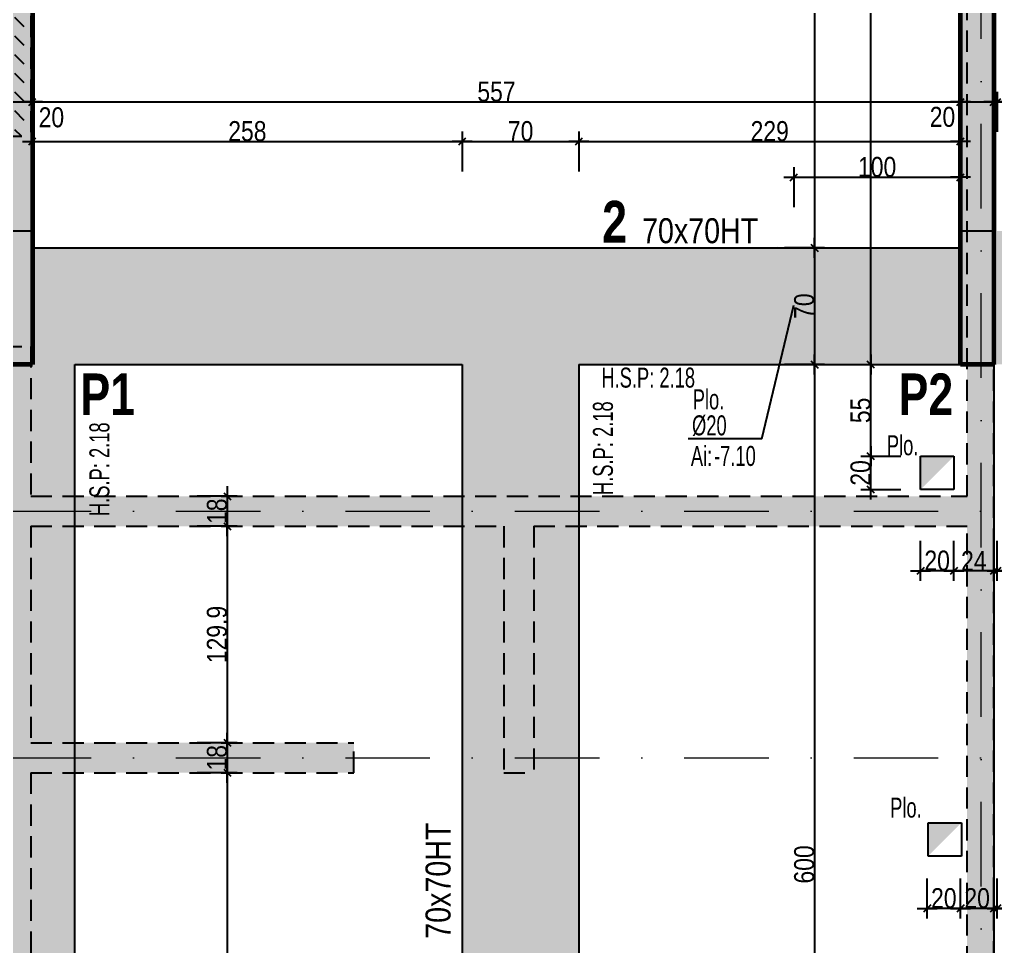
# Model space of a CAD drawing. Header units: millimetres. Extents: x 16050 to 21990, y -27198 to -22998.
# Drawn here: x 17120 to 17706, y -24676 to -24119 of the extents above; entities that cross this region are included whole.
import ezdxf
from ezdxf.enums import TextEntityAlignment as Align

# ---------------------------------------------------------------- set-up
doc = ezdxf.new("R2010")
doc.units = ezdxf.units.MM
doc.linetypes.add('CACHEX2', pattern=[19.05, 12.7, -6.35])
doc.linetypes.add('TIRETPTX2', pattern=[50.8, 25.4, -12.7, 0, -12.7])
for name, color, linetype in [('01_cote_gen', 4, 'Continuous'), ('01_linteaux', 2, 'Continuous'), ('01_murs_sup', 2, 'CACHEX2'), ('01_poch_BN', 9, 'Continuous'), ('01_poch_murs', 253, 'Continuous'), ('01_poch_poteaux', 250, 'Continuous'), ('01_resv', 32, 'Continuous'), ('01_texte', 230, 'Continuous'), ('AA_COTES', 2, 'Continuous')]:
    doc.layers.add(name, color=color, linetype=linetype)
doc.layers.add('01_murs_coup', color=5, linetype='Continuous', lineweight=60)
doc.layers.add('01_tram_axes', color=2, linetype='TIRETPTX2', lineweight=9)
doc.styles.add('ARIAL NA', font='ARIALN.TTF')
doc.styles.add('impact', font='impact.ttf')
doc.styles.add('STYLE2', font='ARIALN.TTF')
doc.dimstyles.new('JB50res', dxfattribs={"dimscale": 0.1, "dimtxt": 120, "dimasz": 12, "dimexe": 0.1, "dimexo": 0.1, "dimgap": 0.09, "dimtad": 1, "dimdec": 1, "dimdsep": 46, "dimtxsty": 'STYLE2', "dimblk1": 'BOND_G', "dimblk2": 'BOND_D', "dimsah": 1, "dimcen": 1.5, "dimdle": 0.01, "dimse1": 1, "dimse2": 1, "dimclrd": 4, "dimclre": 2, "dimclrt": 6, "dimazin": 2, "dimtfac": 2.333333, "dimtdec": 1, "dimtix": 1, "dimtmove": 2, "dimatfit": 3, "dimldrblk": 'BOND_G', "dimfxl": 1, "dimtolj": 1, "dimtzin": 0, "dimarcsym": 0})
pattern_1 = [(135, (16292.661, 9350.106), (-11.2253202, 9e-16), [7.9375, -7.9375])]

# ---------------------------------------------------------------- blocks, each defined once
blk = doc.blocks.new('BOND_G')
at = {"layer": 'AA_COTES', "color": 0}
for p, q in [((0, -5), (0, 15)), ((5, 0), (-5, 0)), ((1.77, 1.77), (-1.77, -1.77))]:
    blk.add_line(p, q, dxfattribs=at)
blk = doc.blocks.new('BOND_D')
at = {"layer": 'AA_COTES', "color": 0}
for p, q in [((0, 5), (0, -15)), ((5, 0), (-5, 0)), ((-1.77, -1.77), (1.77, 1.77))]:
    blk.add_line(p, q, dxfattribs=at)
blk = doc.blocks.new('*D7299')
at = {"layer": '01_cote_gen', "color": 4, "lineweight": -2, "ltscale": 0.1, "transparency": 16777216}
blk.add_line((17109.42, -24168.88), (17127.02, -24168.88), dxfattribs=at)
at = {"layer": 'Defpoints', "color": 0, "ltscale": 0.1, "transparency": 16777216}
for p in [(17108.22, -24167.87), (17128.22, -24168.88), (17128.22, -24168.88)]:
    blk.add_point(p, dxfattribs=at)
at = {"layer": '01_cote_gen', "color": 4, "lineweight": -2, "ltscale": 0.1, "transparency": 16777216, "xscale": 1.2, "yscale": 1.2, "zscale": 1.2, "rotation": 180}
blk.add_blockref('BOND_G', (17108.22, -24168.88), dxfattribs=at)
at = {"layer": '01_cote_gen', "color": 4, "lineweight": -2, "ltscale": 0.1, "transparency": 16777216, "xscale": 1.2, "yscale": 1.2, "zscale": 1.2}
blk.add_blockref('BOND_D', (17128.22, -24168.88), dxfattribs=at)
at = {"layer": '01_cote_gen', "color": 6, "ltscale": 0.1, "transparency": 16777216, "insert": (17139.59, -24178.17), "char_height": 12, "attachment_point": 5, "style": 'STYLE2'}
blk.add_mtext('\\A1;20', dxfattribs=at)
blk = doc.blocks.new('*D7300')
at = {"layer": '01_cote_gen', "color": 4, "lineweight": -2, "ltscale": 0.1, "transparency": 16777216}
blk.add_line((17129.42, -24168.88), (17684.02, -24168.88), dxfattribs=at)
at = {"layer": 'Defpoints', "color": 0, "ltscale": 0.1, "transparency": 16777216}
for p in [(17128.22, -24168.88), (17685.22, -24168.88), (17685.22, -24168.88)]:
    blk.add_point(p, dxfattribs=at)
at = {"layer": '01_cote_gen', "color": 4, "lineweight": -2, "ltscale": 0.1, "transparency": 16777216, "xscale": 1.2, "yscale": 1.2, "zscale": 1.2, "rotation": 180}
blk.add_blockref('BOND_G', (17128.22, -24168.88), dxfattribs=at)
at = {"layer": '01_cote_gen', "color": 4, "lineweight": -2, "ltscale": 0.1, "transparency": 16777216, "xscale": 1.2, "yscale": 1.2, "zscale": 1.2}
blk.add_blockref('BOND_D', (17685.22, -24168.88), dxfattribs=at)
at = {"layer": '01_cote_gen', "color": 6, "ltscale": 0.1, "transparency": 16777216, "insert": (17406.72, -24162.76), "char_height": 12, "attachment_point": 5, "style": 'STYLE2'}
blk.add_mtext('\\A1;557', dxfattribs=at)
blk = doc.blocks.new('*D7301')
at = {"layer": '01_cote_gen', "color": 4, "lineweight": -2, "ltscale": 0.1, "transparency": 16777216}
blk.add_line((17129.42, -24192.58), (17385.02, -24192.58), dxfattribs=at)
at = {"layer": 'Defpoints', "color": 0, "ltscale": 0.1, "transparency": 16777216}
for p in [(17386.22, -24192.58), (17128.22, -24211.28), (17386.22, -24326.41)]:
    blk.add_point(p, dxfattribs=at)
at = {"layer": '01_cote_gen', "color": 4, "lineweight": -2, "ltscale": 0.1, "transparency": 16777216, "xscale": 1.2, "yscale": 1.2, "zscale": 1.2, "rotation": 180}
blk.add_blockref('BOND_G', (17128.22, -24192.58), dxfattribs=at)
at = {"layer": '01_cote_gen', "color": 4, "lineweight": -2, "ltscale": 0.1, "transparency": 16777216, "xscale": 1.2, "yscale": 1.2, "zscale": 1.2}
blk.add_blockref('BOND_D', (17386.22, -24192.58), dxfattribs=at)
at = {"layer": '01_cote_gen', "color": 6, "ltscale": 0.1, "transparency": 16777216, "insert": (17257.22, -24186.45), "char_height": 12, "attachment_point": 5, "style": 'STYLE2'}
blk.add_mtext('\\A1;258', dxfattribs=at)
blk = doc.blocks.new('*D7302')
at = {"layer": '01_cote_gen', "color": 4, "lineweight": -2, "ltscale": 0.1, "transparency": 16777216}
blk.add_line((17387.42, -24192.58), (17455.02, -24192.58), dxfattribs=at)
at = {"layer": 'Defpoints', "color": 0, "ltscale": 0.1, "transparency": 16777216}
for p in [(17456.22, -24192.58), (17386.22, -24326.41), (17456.22, -24326.41)]:
    blk.add_point(p, dxfattribs=at)
at = {"layer": '01_cote_gen', "color": 4, "lineweight": -2, "ltscale": 0.1, "transparency": 16777216, "xscale": 1.2, "yscale": 1.2, "zscale": 1.2, "rotation": 180}
blk.add_blockref('BOND_G', (17386.22, -24192.58), dxfattribs=at)
at = {"layer": '01_cote_gen', "color": 4, "lineweight": -2, "ltscale": 0.1, "transparency": 16777216, "xscale": 1.2, "yscale": 1.2, "zscale": 1.2}
blk.add_blockref('BOND_D', (17456.22, -24192.58), dxfattribs=at)
at = {"layer": '01_cote_gen', "color": 6, "ltscale": 0.1, "transparency": 16777216, "insert": (17421.22, -24186.45), "char_height": 12, "attachment_point": 5, "style": 'STYLE2'}
blk.add_mtext('\\A1;70', dxfattribs=at)
blk = doc.blocks.new('*D7303')
at = {"layer": '01_cote_gen', "color": 4, "lineweight": -2, "ltscale": 0.1, "transparency": 16777216}
blk.add_line((17457.42, -24192.58), (17684.02, -24192.58), dxfattribs=at)
at = {"layer": 'Defpoints', "color": 0, "ltscale": 0.1, "transparency": 16777216}
for p in [(17685.22, -24192.58), (17685.22, -24215.94), (17456.22, -24326.41)]:
    blk.add_point(p, dxfattribs=at)
at = {"layer": '01_cote_gen', "color": 4, "lineweight": -2, "ltscale": 0.1, "transparency": 16777216, "xscale": 1.2, "yscale": 1.2, "zscale": 1.2, "rotation": 180}
blk.add_blockref('BOND_G', (17456.22, -24192.58), dxfattribs=at)
at = {"layer": '01_cote_gen', "color": 4, "lineweight": -2, "ltscale": 0.1, "transparency": 16777216, "xscale": 1.2, "yscale": 1.2, "zscale": 1.2}
blk.add_blockref('BOND_D', (17685.22, -24192.58), dxfattribs=at)
at = {"layer": '01_cote_gen', "color": 6, "ltscale": 0.1, "transparency": 16777216, "insert": (17570.72, -24186.45), "char_height": 12, "attachment_point": 5, "style": 'STYLE2'}
blk.add_mtext('\\A1;229', dxfattribs=at)
blk = doc.blocks.new('*D7314')
at = {"layer": '01_cote_gen', "color": 4, "lineweight": -2, "ltscale": 0.1, "transparency": 16777216}
blk.add_line((17686.42, -24168.88), (17704.02, -24168.88), dxfattribs=at)
at = {"layer": 'Defpoints', "color": 0, "ltscale": 0.1, "transparency": 16777216}
for p in [(17705.22, -24168.88), (17685.22, -24174.88), (17705.22, -24174.88)]:
    blk.add_point(p, dxfattribs=at)
at = {"layer": '01_cote_gen', "color": 4, "lineweight": -2, "ltscale": 0.1, "transparency": 16777216, "xscale": 1.2, "yscale": 1.2, "zscale": 1.2, "rotation": 180}
blk.add_blockref('BOND_G', (17685.22, -24168.88), dxfattribs=at)
at = {"layer": '01_cote_gen', "color": 4, "lineweight": -2, "ltscale": 0.1, "transparency": 16777216, "xscale": 1.2, "yscale": 1.2, "zscale": 1.2}
blk.add_blockref('BOND_D', (17705.22, -24168.88), dxfattribs=at)
at = {"layer": '01_cote_gen', "color": 6, "ltscale": 0.1, "transparency": 16777216, "insert": (17674.41, -24177.91), "char_height": 12, "attachment_point": 5, "style": 'STYLE2'}
blk.add_mtext('\\A1;20', dxfattribs=at)
blk = doc.blocks.new('*D7315')
at = {"layer": '01_cote_gen', "color": 4, "lineweight": -2, "ltscale": 0.1, "transparency": 16777216}
blk.add_line((17708.42, -24168.88), (17726.02, -24168.88), dxfattribs=at)
at = {"layer": 'Defpoints', "color": 0, "ltscale": 0.1, "transparency": 16777216}
for p in [(17727.22, -24168.88), (17707.22, -24178.66), (17727.22, -24178.66)]:
    blk.add_point(p, dxfattribs=at)
at = {"layer": '01_cote_gen', "color": 4, "lineweight": -2, "ltscale": 0.1, "transparency": 16777216, "xscale": 1.2, "yscale": 1.2, "zscale": 1.2, "rotation": 180}
blk.add_blockref('BOND_G', (17707.22, -24168.88), dxfattribs=at)
at = {"layer": '01_cote_gen', "color": 4, "lineweight": -2, "ltscale": 0.1, "transparency": 16777216, "xscale": 1.2, "yscale": 1.2, "zscale": 1.2}
blk.add_blockref('BOND_D', (17727.22, -24168.88), dxfattribs=at)
at = {"layer": '01_cote_gen', "color": 6, "ltscale": 0.1, "transparency": 16777216, "insert": (17737.08, -24177.35), "char_height": 12, "attachment_point": 5, "style": 'STYLE2'}
blk.add_mtext('\\A1;20', dxfattribs=at)
blk = doc.blocks.new('*D7384')
at = {"layer": '01_cote_gen', "color": 4, "lineweight": -2, "ltscale": 0.1, "transparency": 16777216}
blk.add_line((17597.58, -23822.61), (17597.58, -24255.21), dxfattribs=at)
at = {"layer": 'Defpoints', "color": 0, "ltscale": 0.1, "transparency": 16777216}
for p in [(17579.58, -23821.41), (17579.58, -24256.41), (17597.58, -24256.41)]:
    blk.add_point(p, dxfattribs=at)
at = {"layer": '01_cote_gen', "color": 4, "lineweight": -2, "ltscale": 0.1, "transparency": 16777216, "xscale": 1.2, "yscale": 1.2, "zscale": 1.2}
for name, p, rotation in [('BOND_G', (17597.58, -23821.41), 90), ('BOND_D', (17597.58, -24256.41), 270)]:
    blk.add_blockref(name, p, dxfattribs=dict(at, rotation=rotation))
at = {"layer": '01_cote_gen', "color": 6, "ltscale": 0.1, "transparency": 16777216, "insert": (17591.45, -24038.91), "char_height": 12, "attachment_point": 5, "rotation": 90, "style": 'STYLE2'}
blk.add_mtext('\\A1;435', dxfattribs=at)
blk = doc.blocks.new('*D7385')
at = {"layer": '01_cote_gen', "color": 4, "lineweight": -2, "ltscale": 0.1, "transparency": 16777216}
blk.add_line((17597.58, -24257.61), (17597.58, -24325.21), dxfattribs=at)
at = {"layer": 'Defpoints', "color": 0, "ltscale": 0.1, "transparency": 16777216}
for p in [(17567.71, -24256.41), (17567.71, -24326.41), (17597.58, -24326.41)]:
    blk.add_point(p, dxfattribs=at)
at = {"layer": '01_cote_gen', "color": 4, "lineweight": -2, "ltscale": 0.1, "transparency": 16777216, "xscale": 1.2, "yscale": 1.2, "zscale": 1.2}
for name, p, rotation in [('BOND_G', (17597.58, -24256.41), 90), ('BOND_D', (17597.58, -24326.41), 270)]:
    blk.add_blockref(name, p, dxfattribs=dict(at, rotation=rotation))
at = {"layer": '01_cote_gen', "color": 6, "ltscale": 0.1, "transparency": 16777216, "insert": (17591.45, -24291.41), "char_height": 12, "attachment_point": 5, "rotation": 90, "style": 'STYLE2'}
blk.add_mtext('\\A1;70', dxfattribs=at)
blk = doc.blocks.new('*D7386')
at = {"layer": '01_cote_gen', "color": 4, "lineweight": -2, "ltscale": 0.1, "transparency": 16777216}
blk.add_line((17597.58, -24327.61), (17597.58, -24925.22), dxfattribs=at)
at = {"layer": 'Defpoints', "color": 0, "ltscale": 0.1, "transparency": 16777216}
for p in [(17579.58, -24326.41), (17579.6, -24926.42), (17597.58, -24926.42)]:
    blk.add_point(p, dxfattribs=at)
at = {"layer": '01_cote_gen', "color": 4, "lineweight": -2, "ltscale": 0.1, "transparency": 16777216, "xscale": 1.2, "yscale": 1.2, "zscale": 1.2}
for name, p, rotation in [('BOND_G', (17597.58, -24326.41), 90), ('BOND_D', (17597.58, -24926.42), 270)]:
    blk.add_blockref(name, p, dxfattribs=dict(at, rotation=rotation))
at = {"layer": '01_cote_gen', "color": 6, "ltscale": 0.1, "transparency": 16777216, "insert": (17591.45, -24626.42), "char_height": 12, "attachment_point": 5, "rotation": 90, "style": 'STYLE2'}
blk.add_mtext('\\A1;600', dxfattribs=at)
blk = doc.blocks.new('*D7400')
at = {"layer": '01_cote_gen', "color": 4, "lineweight": -2, "ltscale": 0.1, "transparency": 16777216}
blk.add_line((17631.4, -24325.25), (17631.4, -23822.61), dxfattribs=at)
at = {"layer": 'Defpoints', "color": 0, "ltscale": 0.1, "transparency": 16777216}
for p in [(17631.4, -23821.41), (17649.8, -23821.41), (17649.4, -24326.45)]:
    blk.add_point(p, dxfattribs=at)
at = {"layer": '01_cote_gen', "color": 4, "lineweight": -2, "ltscale": 0.1, "transparency": 16777216, "xscale": 1.2, "yscale": 1.2, "zscale": 1.2}
for name, p, rotation in [('BOND_D', (17631.4, -23821.41), 90), ('BOND_G', (17631.4, -24326.45), 270)]:
    blk.add_blockref(name, p, dxfattribs=dict(at, rotation=rotation))
at = {"layer": '01_cote_gen', "color": 6, "ltscale": 0.1, "transparency": 16777216, "insert": (17625.27, -24073.93), "char_height": 12, "attachment_point": 5, "rotation": 90, "style": 'STYLE2'}
blk.add_mtext('\\A1;505', dxfattribs=at)
blk = doc.blocks.new('*D7751')
at = {"layer": '01_texte', "color": 4, "lineweight": -2, "ltscale": 200, "transparency": 16777216}
blk.add_line((17586.39, -24214.08), (17684.02, -24214.08), dxfattribs=at)
at = {"layer": 'Defpoints', "color": 0, "ltscale": 200, "transparency": 16777216}
for p in [(17685.22, -24214.08), (17685.22, -24220.64), (17585.19, -24290.92)]:
    blk.add_point(p, dxfattribs=at)
at = {"layer": '01_texte', "color": 4, "lineweight": -2, "ltscale": 200, "transparency": 16777216, "xscale": 1.2, "yscale": 1.2, "zscale": 1.2, "rotation": 180}
blk.add_blockref('BOND_G', (17585.19, -24214.08), dxfattribs=at)
at = {"layer": '01_texte', "color": 4, "lineweight": -2, "ltscale": 200, "transparency": 16777216, "xscale": 1.2, "yscale": 1.2, "zscale": 1.2}
blk.add_blockref('BOND_D', (17685.22, -24214.08), dxfattribs=at)
at = {"layer": '01_texte', "color": 6, "ltscale": 200, "transparency": 16777216, "insert": (17635.2, -24207.94), "char_height": 12, "attachment_point": 5, "style": 'STYLE2'}
blk.add_mtext('\\A1;100', dxfattribs=at)
blk = doc.blocks.new('*D7776')
at = {"layer": '01_texte', "color": 4, "lineweight": -2, "ltscale": 200, "transparency": 16777216}
blk.add_line((17726.06, -24450.31), (17708.42, -24450.31), dxfattribs=at)
at = {"layer": 'Defpoints', "color": 0, "ltscale": 200, "transparency": 16777216}
for p in [(17727.26, -24375.37), (17707.22, -24385.83), (17707.22, -24450.31)]:
    blk.add_point(p, dxfattribs=at)
at = {"layer": '01_texte', "color": 4, "lineweight": -2, "ltscale": 200, "transparency": 16777216, "xscale": 1.2, "yscale": 1.2, "zscale": 1.2, "rotation": 180}
blk.add_blockref('BOND_D', (17707.22, -24450.31), dxfattribs=at)
at = {"layer": '01_texte', "color": 4, "lineweight": -2, "ltscale": 200, "transparency": 16777216, "xscale": 1.2, "yscale": 1.2, "zscale": 1.2}
blk.add_blockref('BOND_G', (17727.26, -24450.31), dxfattribs=at)
at = {"layer": '01_texte', "color": 6, "ltscale": 200, "transparency": 16777216, "insert": (17717.24, -24444.17), "char_height": 12, "attachment_point": 5, "style": 'STYLE2'}
blk.add_mtext('\\A1;20', dxfattribs=at)
blk = doc.blocks.new('*D7777')
at = {"layer": '01_texte', "color": 4, "lineweight": -2, "ltscale": 200, "transparency": 16777216}
blk.add_line((17704.02, -24450.31), (17682.42, -24450.31), dxfattribs=at)
at = {"layer": 'Defpoints', "color": 0, "ltscale": 200, "transparency": 16777216}
for p in [(17681.22, -24401.49), (17705.22, -24408.17), (17681.22, -24450.31)]:
    blk.add_point(p, dxfattribs=at)
at = {"layer": '01_texte', "color": 4, "lineweight": -2, "ltscale": 200, "transparency": 16777216, "xscale": 1.2, "yscale": 1.2, "zscale": 1.2, "rotation": 180}
blk.add_blockref('BOND_D', (17681.22, -24450.31), dxfattribs=at)
at = {"layer": '01_texte', "color": 4, "lineweight": -2, "ltscale": 200, "transparency": 16777216, "xscale": 1.2, "yscale": 1.2, "zscale": 1.2}
blk.add_blockref('BOND_G', (17705.22, -24450.31), dxfattribs=at)
at = {"layer": '01_texte', "color": 6, "ltscale": 200, "transparency": 16777216, "insert": (17693.22, -24444.27), "char_height": 12, "attachment_point": 5, "style": 'STYLE2'}
blk.add_mtext('\\A1;24', dxfattribs=at)
blk = doc.blocks.new('*D7778')
at = {"layer": '01_texte', "color": 4, "lineweight": -2, "ltscale": 200, "transparency": 16777216}
blk.add_line((17680.02, -24450.31), (17662.42, -24450.31), dxfattribs=at)
at = {"layer": 'Defpoints', "color": 0, "ltscale": 200, "transparency": 16777216}
for p in [(17661.22, -24401.49), (17681.22, -24401.49), (17661.22, -24450.31)]:
    blk.add_point(p, dxfattribs=at)
at = {"layer": '01_texte', "color": 4, "lineweight": -2, "ltscale": 200, "transparency": 16777216, "xscale": 1.2, "yscale": 1.2, "zscale": 1.2, "rotation": 180}
blk.add_blockref('BOND_D', (17661.22, -24450.31), dxfattribs=at)
at = {"layer": '01_texte', "color": 4, "lineweight": -2, "ltscale": 200, "transparency": 16777216, "xscale": 1.2, "yscale": 1.2, "zscale": 1.2}
blk.add_blockref('BOND_G', (17681.22, -24450.31), dxfattribs=at)
at = {"layer": '01_texte', "color": 6, "ltscale": 200, "transparency": 16777216, "insert": (17671.22, -24444.17), "char_height": 12, "attachment_point": 5, "style": 'STYLE2'}
blk.add_mtext('\\A1;20', dxfattribs=at)
blk = doc.blocks.new('*D7779')
at = {"layer": '01_texte', "color": 4, "lineweight": -2, "ltscale": 200, "transparency": 16777216}
blk.add_line((17631.4, -24400.29), (17631.4, -24382.69), dxfattribs=at)
at = {"layer": 'Defpoints', "color": 0, "ltscale": 200, "transparency": 16777216}
for p in [(17631.4, -24381.49), (17681.22, -24381.49), (17681.22, -24401.49)]:
    blk.add_point(p, dxfattribs=at)
at = {"layer": '01_texte', "color": 4, "lineweight": -2, "ltscale": 200, "transparency": 16777216, "xscale": 1.2, "yscale": 1.2, "zscale": 1.2}
for name, p, rotation in [('BOND_D', (17631.4, -24381.49), 90), ('BOND_G', (17631.4, -24401.49), 270)]:
    blk.add_blockref(name, p, dxfattribs=dict(at, rotation=rotation))
at = {"layer": '01_texte', "color": 6, "ltscale": 200, "transparency": 16777216, "insert": (17625.27, -24391.49), "char_height": 12, "attachment_point": 5, "rotation": 90, "style": 'STYLE2'}
blk.add_mtext('\\A1;20', dxfattribs=at)
blk = doc.blocks.new('*D7780')
at = {"layer": '01_texte', "color": 4, "lineweight": -2, "ltscale": 200, "transparency": 16777216}
blk.add_line((17631.4, -24380.29), (17631.4, -24327.65), dxfattribs=at)
at = {"layer": 'Defpoints', "color": 0, "ltscale": 200, "transparency": 16777216}
for p in [(17631.4, -24326.45), (17637.4, -24326.45), (17635.15, -24381.49)]:
    blk.add_point(p, dxfattribs=at)
at = {"layer": '01_texte', "color": 4, "lineweight": -2, "ltscale": 200, "transparency": 16777216, "xscale": 1.2, "yscale": 1.2, "zscale": 1.2}
for name, p, rotation in [('BOND_D', (17631.4, -24326.45), 90), ('BOND_G', (17631.4, -24381.49), 270)]:
    blk.add_blockref(name, p, dxfattribs=dict(at, rotation=rotation))
at = {"layer": '01_texte', "color": 6, "ltscale": 200, "transparency": 16777216, "insert": (17625.29, -24353.97), "char_height": 12, "attachment_point": 5, "rotation": 90, "style": 'STYLE2'}
blk.add_mtext('\\A1;55', dxfattribs=at)
blk = doc.blocks.new('*D7786')
at = {"layer": '01_texte', "color": 4, "lineweight": -2, "ltscale": 200, "transparency": 16777216}
blk.add_line((17726.06, -24652.86), (17708.42, -24652.86), dxfattribs=at)
at = {"layer": 'Defpoints', "color": 0, "ltscale": 200, "transparency": 16777216}
for p in [(17727.26, -24577.93), (17707.22, -24588.38), (17707.22, -24652.86)]:
    blk.add_point(p, dxfattribs=at)
at = {"layer": '01_texte', "color": 4, "lineweight": -2, "ltscale": 200, "transparency": 16777216, "xscale": 1.2, "yscale": 1.2, "zscale": 1.2, "rotation": 180}
blk.add_blockref('BOND_D', (17707.22, -24652.86), dxfattribs=at)
at = {"layer": '01_texte', "color": 4, "lineweight": -2, "ltscale": 200, "transparency": 16777216, "xscale": 1.2, "yscale": 1.2, "zscale": 1.2}
blk.add_blockref('BOND_G', (17727.26, -24652.86), dxfattribs=at)
at = {"layer": '01_texte', "color": 6, "ltscale": 200, "transparency": 16777216, "insert": (17717.24, -24646.73), "char_height": 12, "attachment_point": 5, "style": 'STYLE2'}
blk.add_mtext('\\A1;20', dxfattribs=at)
blk = doc.blocks.new('*D7783')
at = {"layer": '01_texte', "color": 4, "lineweight": -2, "ltscale": 200, "transparency": 16777216}
blk.add_line((17704.02, -24652.86), (17686.42, -24652.86), dxfattribs=at)
at = {"layer": 'Defpoints', "color": 0, "ltscale": 200, "transparency": 16777216}
for p in [(17705.22, -24610.73), (17685.22, -24634.86), (17685.22, -24652.86)]:
    blk.add_point(p, dxfattribs=at)
at = {"layer": '01_texte', "color": 4, "lineweight": -2, "ltscale": 200, "transparency": 16777216, "xscale": 1.2, "yscale": 1.2, "zscale": 1.2, "rotation": 180}
blk.add_blockref('BOND_D', (17685.22, -24652.86), dxfattribs=at)
at = {"layer": '01_texte', "color": 4, "lineweight": -2, "ltscale": 200, "transparency": 16777216, "xscale": 1.2, "yscale": 1.2, "zscale": 1.2}
blk.add_blockref('BOND_G', (17705.22, -24652.86), dxfattribs=at)
at = {"layer": '01_texte', "color": 6, "ltscale": 200, "transparency": 16777216, "insert": (17695.22, -24646.73), "char_height": 12, "attachment_point": 5, "style": 'STYLE2'}
blk.add_mtext('\\A1;20', dxfattribs=at)
blk = doc.blocks.new('*D7784')
at = {"layer": '01_texte', "color": 4, "lineweight": -2, "ltscale": 200, "transparency": 16777216}
blk.add_line((17684.02, -24652.86), (17666.42, -24652.86), dxfattribs=at)
at = {"layer": 'Defpoints', "color": 0, "ltscale": 200, "transparency": 16777216}
for p in [(17665.22, -24634.86), (17685.22, -24634.86), (17665.22, -24652.86)]:
    blk.add_point(p, dxfattribs=at)
at = {"layer": '01_texte', "color": 4, "lineweight": -2, "ltscale": 200, "transparency": 16777216, "xscale": 1.2, "yscale": 1.2, "zscale": 1.2, "rotation": 180}
blk.add_blockref('BOND_D', (17665.22, -24652.86), dxfattribs=at)
at = {"layer": '01_texte', "color": 4, "lineweight": -2, "ltscale": 200, "transparency": 16777216, "xscale": 1.2, "yscale": 1.2, "zscale": 1.2}
blk.add_blockref('BOND_G', (17685.22, -24652.86), dxfattribs=at)
at = {"layer": '01_texte', "color": 6, "ltscale": 200, "transparency": 16777216, "insert": (17675.22, -24646.73), "char_height": 12, "attachment_point": 5, "style": 'STYLE2'}
blk.add_mtext('\\A1;20', dxfattribs=at)
blk = doc.blocks.new('*D8009')
at = {"layer": '01_poch_BN', "color": 4, "lineweight": -2, "ltscale": 200, "transparency": 16777216}
blk.add_line((17245.12, -24406.67), (17245.12, -24422.27), dxfattribs=at)
at = {"layer": 'Defpoints', "color": 0, "ltscale": 200, "transparency": 16777216}
for p in [(17255.09, -24405.47), (17245.12, -24423.47), (17255.09, -24423.47)]:
    blk.add_point(p, dxfattribs=at)
at = {"layer": '01_poch_BN', "color": 4, "lineweight": -2, "ltscale": 200, "transparency": 16777216, "xscale": 1.2, "yscale": 1.2, "zscale": 1.2}
for name, p, rotation in [('BOND_G', (17245.12, -24405.47), 90), ('BOND_D', (17245.12, -24423.47), 270)]:
    blk.add_blockref(name, p, dxfattribs=dict(at, rotation=rotation))
at = {"layer": '01_poch_BN', "color": 6, "ltscale": 200, "transparency": 16777216, "insert": (17238.99, -24414.47), "char_height": 12, "attachment_point": 5, "rotation": 90, "style": 'STYLE2'}
blk.add_mtext('\\A1;18', dxfattribs=at)
blk = doc.blocks.new('*D8010')
at = {"layer": '01_poch_BN', "color": 4, "lineweight": -2, "ltscale": 200, "transparency": 16777216}
blk.add_line((17245.12, -24424.67), (17245.12, -24552.22), dxfattribs=at)
at = {"layer": 'Defpoints', "color": 0, "ltscale": 200, "transparency": 16777216}
for p in [(17261.73, -24423.47), (17245.12, -24553.42), (17261.73, -24553.42)]:
    blk.add_point(p, dxfattribs=at)
at = {"layer": '01_poch_BN', "color": 4, "lineweight": -2, "ltscale": 200, "transparency": 16777216, "xscale": 1.2, "yscale": 1.2, "zscale": 1.2}
for name, p, rotation in [('BOND_G', (17245.12, -24423.47), 90), ('BOND_D', (17245.12, -24553.42), 270)]:
    blk.add_blockref(name, p, dxfattribs=dict(at, rotation=rotation))
at = {"layer": '01_poch_BN', "color": 6, "ltscale": 200, "transparency": 16777216, "insert": (17238.99, -24488.44), "char_height": 12, "attachment_point": 5, "rotation": 90, "style": 'STYLE2'}
blk.add_mtext('\\A1;129.9', dxfattribs=at)
blk = doc.blocks.new('*D8011')
at = {"layer": '01_poch_BN', "color": 4, "lineweight": -2, "ltscale": 200, "transparency": 16777216}
blk.add_line((17245.12, -24554.62), (17245.12, -24570.22), dxfattribs=at)
at = {"layer": 'Defpoints', "color": 0, "ltscale": 200, "transparency": 16777216}
for p in [(17274.19, -24553.42), (17245.12, -24571.42), (17274.19, -24571.42)]:
    blk.add_point(p, dxfattribs=at)
at = {"layer": '01_poch_BN', "color": 4, "lineweight": -2, "ltscale": 200, "transparency": 16777216, "xscale": 1.2, "yscale": 1.2, "zscale": 1.2}
for name, p, rotation in [('BOND_G', (17245.12, -24553.42), 90), ('BOND_D', (17245.12, -24571.42), 270)]:
    blk.add_blockref(name, p, dxfattribs=dict(at, rotation=rotation))
at = {"layer": '01_poch_BN', "color": 6, "ltscale": 200, "transparency": 16777216, "insert": (17238.99, -24562.42), "char_height": 12, "attachment_point": 5, "rotation": 90, "style": 'STYLE2'}
blk.add_mtext('\\A1;18', dxfattribs=at)
blk = doc.blocks.new('*D8012')
at = {"layer": '01_poch_BN', "color": 4, "lineweight": -2, "ltscale": 200, "transparency": 16777216}
blk.add_line((17245.12, -24572.62), (17245.12, -24925.21), dxfattribs=at)
at = {"layer": 'Defpoints', "color": 0, "ltscale": 200, "transparency": 16777216}
for p in [(17270.87, -24571.42), (17139.01, -24926.41), (17245.12, -24926.41)]:
    blk.add_point(p, dxfattribs=at)
at = {"layer": '01_poch_BN', "color": 4, "lineweight": -2, "ltscale": 200, "transparency": 16777216, "xscale": 1.2, "yscale": 1.2, "zscale": 1.2}
for name, p, rotation in [('BOND_G', (17245.12, -24571.42), 90), ('BOND_D', (17245.12, -24926.41), 270)]:
    blk.add_blockref(name, p, dxfattribs=dict(at, rotation=rotation))
at = {"layer": '01_poch_BN', "color": 6, "ltscale": 200, "transparency": 16777216, "insert": (17238.99, -24748.91), "char_height": 12, "attachment_point": 5, "rotation": 90, "style": 'STYLE2'}
blk.add_mtext('\\A1;355', dxfattribs=at)

msp = doc.modelspace()

# ---------------------------------------------------------------- hatches: boundary and pattern name
at = {"layer": '01_murs_sup', "ltscale": 0.1}
h = msp.add_hatch(dxfattribs=at)
h.set_pattern_fill('DASH', color=256, scale=2.5, angle=135)
h.set_pattern_definition(pattern_1)
edge = h.paths.add_edge_path()
edge.add_line((17705.22, -23796.42), (17559.24, -23796.42))
edge.add_line((17559.24, -23796.42), (17559.24, -23812.42))
edge.add_line((17559.24, -23812.42), (17689.22, -23812.42))
edge.add_line((17689.22, -23812.42), (17689.22, -24405.47))
edge.add_line((17689.22, -24405.47), (17127.22, -24405.47))
edge.add_line((17127.22, -24405.47), (17127.22, -24315.54))
edge.add_line((17127.22, -24315.54), (17109.22, -24315.54))
edge.add_line((17109.22, -24315.54), (17109.22, -24405.47))
edge.add_line((17109.22, -24405.47), (16517.22, -24405.47))
edge.add_line((16517.22, -24405.47), (16517.22, -23812.42))
edge.add_line((16517.22, -23812.42), (16729.22, -23812.42))
edge.add_line((16729.22, -23812.42), (16729.22, -23796.42))
edge.add_line((16729.22, -23796.42), (16702.22, -23796.42))
edge.add_line((16702.22, -23796.42), (16702.22, -23796.42))
edge.add_line((16702.22, -23796.42), (16497.23, -23796.41))
edge.add_line((16497.23, -23796.41), (16499.85, -24156.38))
edge.add_line((16499.85, -24156.38), (16124.59, -24156.38))
edge.add_line((16124.59, -24156.38), (16121.97, -24316.33))
edge.add_arc((15631.72, -25029.58), 865.5, 31.88506, 55.49792, ccw=False)
edge.add_line((16366.62, -24572.42), (16497.22, -24572.42))
edge.add_line((16497.22, -24572.42), (16497.22, -25180.42))
edge.add_line((16497.22, -25180.42), (16706.22, -25180.42))
edge.add_line((16706.22, -25180.42), (16706.22, -25164.42))
edge.add_line((16706.22, -25164.42), (16517.22, -25164.42))
edge.add_line((16517.22, -25164.42), (16517.22, -24423.47))
edge.add_line((16517.22, -24423.47), (17109.22, -24423.47))
edge.add_line((17109.22, -24423.47), (17109.22, -24553.42))
edge.add_line((17109.22, -24553.42), (16893.14, -24553.42))
edge.add_line((16893.14, -24553.42), (16893.14, -24571.42))
edge.add_line((16893.14, -24571.42), (17109.22, -24571.42))
edge.add_line((17109.22, -24571.42), (17109.22, -25164.42))
edge.add_line((17109.22, -25164.42), (17006.22, -25164.42))
edge.add_line((17006.22, -25164.42), (17006.22, -25180.42))
edge.add_line((17006.22, -25180.42), (17286.22, -25180.42))
edge.add_line((17286.22, -25180.42), (17286.22, -25164.42))
edge.add_line((17286.22, -25164.42), (17127.22, -25164.42))
edge.add_line((17127.22, -25164.42), (17127.22, -24571.42))
edge.add_line((17127.22, -24571.42), (17321.14, -24571.42))
edge.add_line((17321.14, -24571.42), (17321.14, -24553.42))
edge.add_line((17321.14, -24553.42), (17127.22, -24553.42))
edge.add_line((17127.22, -24553.42), (17127.22, -24423.47))
edge.add_line((17127.22, -24423.47), (17411.14, -24423.47))
edge.add_line((17411.14, -24423.47), (17411.14, -24571.42))
edge.add_line((17411.14, -24571.42), (17429.14, -24571.42))
edge.add_line((17429.14, -24571.42), (17429.14, -24423.47))
edge.add_line((17429.14, -24423.47), (17689.22, -24423.47))
edge.add_line((17689.22, -24423.47), (17689.22, -25164.42))
edge.add_line((17689.22, -25164.42), (17586.22, -25164.42))
edge.add_line((17586.22, -25164.42), (17586.22, -25180.42))
edge.add_line((17586.22, -25180.42), (17705.22, -25180.42))
edge.add_line((17705.22, -25180.42), (17705.22, -23796.42))
edge = h.paths.add_edge_path(flags=16)
edge.add_line((16497.22, -24552.42), (16377.65, -24552.42))
edge.add_arc((15631.72, -25029.58), 885.5, 32.60694, 54.97246)
edge.add_line((16139.97, -24304.47), (16139.97, -24179.42))
edge.add_line((16139.97, -24179.42), (16229.97, -24179.42))
edge.add_line((16229.97, -24179.42), (16229.92, -24357.38))
edge.add_line((16229.92, -24357.38), (16205.78, -24357.38))
edge.add_arc((16145.91, -24456.2), 115.54, 44.36286, 58.79237, ccw=False)
edge.add_line((16228.52, -24375.42), (16497.22, -24375.42))
edge.add_line((16497.22, -24375.42), (16497.22, -24552.42))
h.paths.add_polyline_path([(16497.22, -24357.38), (16332.22, -24357.38), (16332.22, -24172.38), (16497.22, -24172.38)], flags=16)
h.paths.add_polyline_path([(16312.22, -24357.39), (16247.97, -24357.39), (16247.97, -24179.42), (16312.22, -24179.42)], flags=16)
h = msp.add_hatch(dxfattribs=at)
h.set_pattern_fill('DASH', color=256, scale=2.5, angle=135)
h.set_pattern_definition(pattern_1)
h.paths.add_polyline_path([(17180.22, -23796.42), (17080.22, -23796.42), (17080.22, -23812.42), (17109.22, -23812.42), (17109.22, -24189.47), (17127.22, -24189.47), (17127.22, -23812.42), (17180.22, -23812.42)])
h.paths.add_polyline_path([(17459.24, -23796.42), (17280.22, -23796.42), (17280.22, -23812.42), (17459.24, -23812.42)])
h.paths.add_polyline_path([(16980.22, -23796.42), (16829.22, -23796.42), (16829.22, -23812.42), (16980.22, -23812.42)])
at = {"layer": '01_poch_BN', "ltscale": 200}
h = msp.add_hatch(color=256, dxfattribs=at)
h.dxf.hatch_style = 1
h.paths.add_polyline_path([(17108.22, -24256.41), (16700.22, -24256.41), (16700.22, -24326.41), (16763.23, -24326.41), (16763.22, -24926.41), (16547.22, -24926.42), (16547.22, -24375.38), (16497.22, -24375.38), (16497.22, -24524.05), (16172.56, -24303.3), (16148.64, -24335.41), (16497.22, -24572.42), (16497.22, -24926.43), (16517.22, -24926.43), (16517.22, -24996.43), (17108.22, -24996.41), (17108.22, -24926.41), (17128.22, -24926.41), (17128.22, -24996.41), (17685.22, -24996.41), (17685.22, -24926.41), (17456.22, -24926.41), (17456.22, -24326.41), (17685.22, -24326.41), (17685.22, -24256.41), (17128.22, -24256.41), (17128.22, -24326.41), (17108.22, -24326.41)])
h.paths.add_polyline_path([(17083.7, -24326.41), (17083.7, -24926.42), (16833.22, -24926.42), (16833.23, -24326.41)], flags=16)
h.paths.add_polyline_path([(17153.7, -24326.41), (17386.22, -24326.41), (17386.22, -24926.41), (17153.7, -24926.41)], flags=16)
h.paths.add_polyline_path([(18284.22, -24256.41), (17727.22, -24256.41), (17727.22, -24326.41), (17957.22, -24326.41), (17957.22, -24926.41), (17727.22, -24926.41), (17727.22, -24996.41), (18284.22, -24996.41), (18284.22, -24926.41), (18027.22, -24926.41), (18027.22, -24326.41), (18284.22, -24326.41)])
h.paths.add_polyline_path([(19110.22, -24256.41), (18584.22, -24256.41), (18584.22, -24326.41), (18564.22, -24326.41), (18564.22, -24256.41), (18539.22, -24256.41), (18539.09, -24896.41), (18554.22, -24896.41), (18554.22, -24876.41), (18584.22, -24876.41), (18609.1, -24876.41), (18609.21, -24326.41), (19110.22, -24326.41)])
h.paths.add_polyline_path([(17108.22, -25110.42), (16517.22, -25110.42), (16517.22, -25180.42), (17108.22, -25180.42)])
h.paths.add_polyline_path([(17685.22, -25110.42), (17128.22, -25110.42), (17128.22, -25180.42), (17685.22, -25180.42)])
h.paths.add_polyline_path([(18284.22, -25110.42), (17727.22, -25110.42), (17727.22, -25180.42), (18284.22, -25180.42)])
h.paths.add_polyline_path([(18554.22, -25140.42), (18304.22, -25140.42), (18304.22, -25180.42), (18554.22, -25180.42)])
h.paths.add_polyline_path([(18692.22, -25140.42), (18572.22, -25140.42), (18572.22, -25180.42), (18692.22, -25180.42)])
h.paths.add_polyline_path([(18710.22, -25140.42), (18692.22, -25140.42), (18692.22, -25180.42), (18710.22, -25180.42)])
h.paths.add_polyline_path([(18830.22, -25140.42), (18710.22, -25140.42), (18710.22, -25180.42), (18830.22, -25180.42)])
h.paths.add_polyline_path([(19110.22, -25140.42), (18850.22, -25140.42), (18850.22, -25180.42), (19110.22, -25180.42)])
at = {"layer": '01_poch_murs', "ltscale": 200}
h = msp.add_hatch(color=256, dxfattribs=at)
h.dxf.hatch_style = 1
h.paths.add_polyline_path([(17705.22, -23796.41), (16214.12, -23796.41), (16214.12, -23821.41), (16312.22, -23821.41), (16312.22, -24375.38), (16572.22, -24375.38), (16572.22, -24357.38), (16572.21, -24357.38), (16517.22, -24357.38), (16517.23, -24119.41), (16497.23, -24119.41), (16497.22, -24357.38), (16332.22, -24357.38), (16332.22, -24009.41), (16360.22, -24009.41), (16360.22, -23991.41), (16332.22, -23991.41), (16332.22, -23982.3), (16332.21, -23982.3), (16332.21, -23952.32), (16332.21, -23935.36), (16332.21, -23935.36), (16332.21, -23905.38), (16332.22, -23821.41), (16361.2, -23821.41), (16361.2, -23821.41), (16401.18, -23821.41), (16682.22, -23821.41), (16682.22, -23991.41), (16462.22, -23991.41), (16462.22, -24009.41), (16497.23, -24009.41), (16497.23, -24017.41), (16517.23, -24017.41), (16517.23, -24009.41), (16682.22, -24009.41), (16682.22, -24357.38), (16674.22, -24357.38), (16674.22, -24375.38), (16700.22, -24375.38), (16700.22, -23821.41), (17108.22, -23821.41), (17108.22, -24246.41), (17128.22, -24246.41), (17128.22, -23821.41), (17685.22, -23821.41), (17685.22, -24246.41), (17705.22, -24246.41)])
at = {"layer": '01_poch_poteaux', "ltscale": 200}
h = msp.add_hatch(color=256, dxfattribs=at)
h.dxf.hatch_style = 1
h.paths.add_polyline_path([(17128.22, -24246.41), (17118.7, -24246.41), (17118.7, -24315.54), (17127.22, -24315.54), (17127.22, -24326.41), (17128.22, -24326.41)])
h.paths.add_polyline_path([(17118.7, -24246.41), (17108.22, -24246.41), (17108.22, -24326.41), (17109.22, -24326.41), (17109.22, -24315.54), (17118.7, -24315.54)])
h.paths.add_polyline_path([(17118.7, -24315.54), (17109.22, -24315.54), (17109.22, -24326.41), (17118.7, -24326.41)])
h.paths.add_polyline_path([(17127.22, -24315.54), (17118.7, -24315.54), (17118.7, -24326.41), (17127.22, -24326.41)])
h = msp.add_hatch(color=256, dxfattribs=at)
h.dxf.hatch_style = 1
h.paths.add_polyline_path([(17689.22, -24246.41), (17685.22, -24246.41), (17685.22, -24326.41), (17689.22, -24326.41)])
h = msp.add_hatch(color=256, dxfattribs=at)
h.dxf.hatch_style = 1
h.paths.add_polyline_path([(17697.71, -24246.41), (17689.22, -24246.41), (17689.22, -24326.41), (17697.72, -24326.41)])
h.paths.add_polyline_path([(17705.22, -24246.41), (17697.71, -24246.41), (17697.72, -24326.41), (17705.22, -24326.41)])
h.paths.add_polyline_path([(17715.71, -24246.41), (17707.22, -24246.41), (17707.22, -24326.41), (17715.72, -24326.41)])
h.paths.add_polyline_path([(17723.22, -24246.41), (17715.71, -24246.41), (17715.72, -24326.41), (17723.22, -24326.41)])
h.paths.add_polyline_path([(17727.22, -24246.41), (17723.22, -24246.41), (17723.22, -24326.41), (17727.22, -24326.41)])

# ---------------------------------------------------------------- linework, layer by layer
at = {"layer": '01_linteaux', "ltscale": 0.1}
for p, q in [((17128.22, -24256.41), (17685.22, -24256.41)), ((17153.7, -24326.41), (17386.22, -24326.41)), ((17153.7, -24926.41), (17153.7, -24326.41)), ((17386.22, -24326.41), (17386.22, -24926.41)), ((17456.22, -24326.41), (17456.22, -24926.41)), ((17456.22, -24326.41), (17685.22, -24326.41)), ((17705.22, -24326.41), (17705.22, -24926.41))]:
    msp.add_line(p, q, dxfattribs=at)
at = {"layer": '01_murs_coup'}
for p, q in [((17705.22, -23796.41), (17705.22, -24326.41)), ((17128.22, -23821.41), (17128.22, -24326.41)), ((17685.22, -24326.41), (17685.22, -23821.41)), ((17128.22, -24326.41), (17108.22, -24326.41)), ((17705.22, -24326.41), (17685.22, -24326.41))]:
    msp.add_line(p, q, dxfattribs=at)
at = {"layer": '01_murs_sup'}
for p, q in [((17705.22, -25180.42), (17705.22, -23796.42)), ((17127.22, -23812.42), (17127.22, -24189.47)), ((17689.22, -24405.47), (17689.22, -23812.42)), ((17109.22, -24189.47), (17127.22, -24189.47)), ((17109.22, -24315.54), (17127.22, -24315.54)), ((17127.22, -24315.54), (17127.22, -24405.47)), ((17127.22, -24405.47), (17689.22, -24405.47)), ((17127.22, -24423.47), (17127.22, -24553.42)), ((17127.22, -24423.47), (17411.14, -24423.47)), ((17411.14, -24423.47), (17411.14, -24571.42)), ((17429.14, -24423.47), (17429.14, -24571.42)), ((17429.14, -24423.47), (17689.22, -24423.47)), ((17689.22, -25164.42), (17689.22, -24423.47)), ((17127.22, -24553.42), (17321.14, -24553.42)), ((17321.14, -24571.42), (17321.14, -24553.42)), ((17127.22, -24571.42), (17127.22, -25164.42)), ((17127.22, -24571.42), (17321.14, -24571.42)), ((17411.14, -24571.42), (17429.14, -24571.42))]:
    msp.add_line(p, q, dxfattribs=at)
at = {"layer": '01_poch_poteaux'}
msp.add_line((17128.22, -24246.41), (17108.22, -24246.41), dxfattribs=at)
at = {"layer": '01_poch_poteaux', "ltscale": 200}
msp.add_line((17705.22, -24246.41), (17685.22, -24246.41), dxfattribs=at)
at = {"layer": '01_resv', "ltscale": 200}
for p, q in [((17661.22, -24381.49), (17681.22, -24381.49)), ((17661.22, -24401.49), (17661.22, -24381.49)), ((17681.22, -24381.49), (17681.22, -24401.49)), ((17681.22, -24401.49), (17661.22, -24401.49)), ((17665.84, -24601.38), (17685.84, -24601.38)), ((17665.84, -24621.38), (17665.84, -24601.38)), ((17685.84, -24601.38), (17685.84, -24621.38)), ((17685.84, -24621.38), (17665.84, -24621.38))]:
    msp.add_line(p, q, dxfattribs=at)
for points in [[(17595.19, -24255.42), (17595.19, -24326.42), (17575.19, -24326.42), (17575.19, -24255.42)], [(17661.22, -24401.49), (17661.22, -24381.49), (17681.22, -24381.49)], [(17665.84, -24621.38), (17665.84, -24601.38), (17685.84, -24601.38)]]:
    msp.add_solid(points, dxfattribs=at)
at = {"layer": '01_texte', "ltscale": 200}
msp.add_line((17565.96, -24371), (17585.19, -24290.92), dxfattribs=at)
at = {"layer": '01_texte'}
msp.add_line((17565.96, -24371), (17521.68, -24371), dxfattribs=at)
at = {"layer": '01_tram_axes', "color": 253, "ltscale": 2}
for p, q in [((17697.73, -25656.58), (17697.7, -23114.83)), ((16197.32, -24414.41), (19342.3, -24414.41)), ((16197.32, -24562.41), (19342.3, -24562.41))]:
    msp.add_line(p, q, dxfattribs=at)

# ---------------------------------------------------------------- texts
at = {"layer": '01_texte'}
for s, height, style, p in [('2', 25, 'impact', (17477.62, -24260.75)), ('70x70HT', 15, 'ARIAL NA', (17528.96, -24258.14)), ('P1', 25, 'impact', (17173.39, -24364.32)), ('P2', 25, 'impact', (17664.43, -24364.32))]:
    msp.add_text(s, height=height, dxfattribs=dict(at, style=style)).set_placement(p, align=Align.BOTTOM_CENTER)
at = {"layer": '01_texte', "style": 'ARIAL NA', "width": 0.8}
for s, p in [('H.S.P: 2.18', (17469.67, -24343.89)), ('%%C20', (17524.09, -24372.55)), ('-7.10', (17537.31, -24390.89))]:
    msp.add_text(s, height=12, dxfattribs=at).set_placement(p, align=Align.BOTTOM_LEFT)
for s, p in [('Plo.', (17534, -24356.92)), ('Plo.', (17650.51, -24384.47)), ('Ai: ', (17531.33, -24390.89)), ('Plo.', (17652.48, -24601.91))]:
    msp.add_text(s, height=12, dxfattribs=at).set_placement(p, align=Align.BOTTOM_CENTER)
for p in [(17480.2, -24404.76), (17178.01, -24417.39)]:
    msp.add_text('H.S.P: 2.18', height=12, rotation=90, dxfattribs=at).set_placement(p, align=Align.BOTTOM_LEFT)
at = {"layer": '01_texte', "style": 'ARIAL NA'}
msp.add_text('70x70HT', height=15, rotation=89.99922, dxfattribs=at).set_placement((17383.64, -24636.17), align=Align.BOTTOM_CENTER)

# ---------------------------------------------------------------- dimensions: what is measured, and where the dimension line sits
at = {"layer": '01_cote_gen', "ltscale": 0.1}
for base, p1, p2, picture, middle in [((17597.58, -24256.41), (17579.58, -23821.41), (17579.58, -24256.41), '*D7384', (17591.45, -24038.91)), ((17631.4, -23821.41), (17649.4, -24326.45), (17649.8, -23821.41), '*D7400', (17625.27, -24073.93)), ((17597.58, -24326.41), (17567.71, -24256.41), (17567.71, -24326.41), '*D7385', (17591.45, -24291.41)), ((17597.58, -24926.42), (17579.58, -24326.41), (17579.6, -24926.42), '*D7386', (17591.45, -24626.42))]:
    dim = msp.add_linear_dim(base=base, p1=p1, p2=p2, angle=90, dimstyle='JB50res', dxfattribs=at)
    dim.commit()
    dim.dimension.update_dxf_attribs({"geometry": picture, "text_midpoint": middle})
for base, p1, p2, picture, middle in [((17685.22, -24168.88), (17128.22, -24168.88), (17685.22, -24168.88), '*D7300', (17406.72, -24162.76)), ((17386.22, -24192.58), (17128.22, -24211.28), (17386.22, -24326.41), '*D7301', (17257.22, -24186.45)), ((17456.22, -24192.58), (17386.22, -24326.41), (17456.22, -24326.41), '*D7302', (17421.22, -24186.45)), ((17685.22, -24192.58), (17456.22, -24326.41), (17685.22, -24215.94), '*D7303', (17570.72, -24186.45))]:
    dim = msp.add_linear_dim(base=base, p1=p1, p2=p2, dimstyle='JB50res', dxfattribs=at)
    dim.commit()
    dim.dimension.update_dxf_attribs({"geometry": picture, "text_midpoint": middle})
for base, p1, p2, picture, middle in [((17128.22, -24168.88), (17108.22, -24167.87), (17128.22, -24168.88), '*D7299', (17139.59, -24178.17)), ((17705.22, -24168.88), (17685.22, -24174.88), (17705.22, -24174.88), '*D7314', (17674.41, -24177.91)), ((17727.22, -24168.88), (17707.22, -24178.66), (17727.22, -24178.66), '*D7315', (17737.08, -24177.35))]:
    dim = msp.add_linear_dim(base=base, p1=p1, p2=p2, dimstyle='JB50res', dxfattribs=at)
    dim.commit()
    dim.dimension.update_dxf_attribs({"geometry": picture, "text_midpoint": middle, "dimtype": 160})
at = {"layer": '01_poch_BN', "ltscale": 200}
for base, p1, p2, picture, middle in [((17245.12, -24423.47), (17255.09, -24405.47), (17255.09, -24423.47), '*D8009', (17238.99, -24414.47)), ((17245.124, -24553.4154), (17261.7319, -24423.4708), (17261.7319, -24553.4154), '*D8010', (17238.9881, -24488.4431)), ((17245.12, -24571.42), (17274.19, -24553.42), (17274.19, -24571.42), '*D8011', (17238.99, -24562.42)), ((17245.12, -24926.41), (17270.87, -24571.42), (17139.01, -24926.41), '*D8012', (17238.99, -24748.91))]:
    dim = msp.add_linear_dim(base=base, p1=p1, p2=p2, angle=90, dimstyle='JB50res', dxfattribs=at)
    dim.commit()
    dim.dimension.update_dxf_attribs({"geometry": picture, "text_midpoint": middle})
at = {"layer": '01_texte', "ltscale": 200}
for base, p1, p2, picture, middle in [((17685.22, -24214.08), (17585.19, -24290.92), (17685.22, -24220.64), '*D7751', (17635.2, -24207.94)), ((17707.22, -24450.31), (17727.26, -24375.37), (17707.22, -24385.83), '*D7776', (17717.24, -24444.17)), ((17661.22, -24450.31), (17681.22, -24401.49), (17661.22, -24401.49), '*D7778', (17671.22, -24444.17)), ((17681.22, -24450.31), (17705.22, -24408.17), (17681.22, -24401.49), '*D7777', (17693.22, -24444.27)), ((17707.22, -24652.86), (17727.26, -24577.93), (17707.22, -24588.38), '*D7786', (17717.24, -24646.73)), ((17685.22, -24652.86), (17705.22, -24610.73), (17685.22, -24634.86), '*D7783', (17695.22, -24646.73)), ((17665.22, -24652.86), (17685.22, -24634.86), (17665.22, -24634.86), '*D7784', (17675.22, -24646.73))]:
    dim = msp.add_linear_dim(base=base, p1=p1, p2=p2, dimstyle='JB50res', dxfattribs=at)
    dim.commit()
    dim.dimension.update_dxf_attribs({"geometry": picture, "text_midpoint": middle})
for base, p1, p2, picture, middle in [((17631.4, -24326.45), (17635.15, -24381.49), (17637.4, -24326.45), '*D7780', (17625.29, -24353.97)), ((17631.4, -24381.49), (17681.22, -24401.49), (17681.22, -24381.49), '*D7779', (17625.27, -24391.49))]:
    dim = msp.add_linear_dim(base=base, p1=p1, p2=p2, angle=90, dimstyle='JB50res', dxfattribs=at)
    dim.commit()
    dim.dimension.update_dxf_attribs({"geometry": picture, "text_midpoint": middle})

doc.saveas('drawing.dxf')
